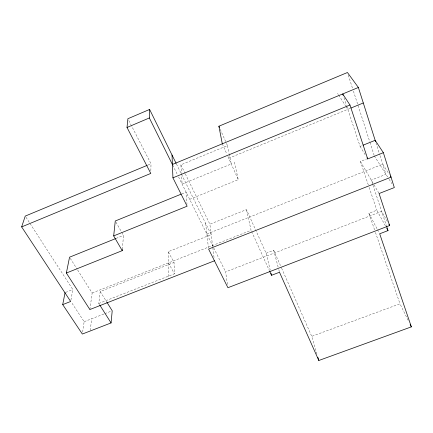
<?xml version="1.0" encoding="UTF-8"?>
<svg xmlns="http://www.w3.org/2000/svg" width="433" height="433" viewBox="0 0 433 433"><rect width="100%" height="100%" fill="white"/><g stroke="black" fill="none" stroke-linecap="round" stroke-linejoin="round"><path stroke-width="0.32" stroke-dasharray="2.17 1.62" d="M150.852 170.851L151.003 163.766L131.28 125.332M122.344 249.327L123.502 235.417L122.182 233.106M99.471 304.567L98.767 303.457L100.223 291.533L174.028 262.452L168.231 251.687L211.185 234.648L181.481 174.245M90.194 330.395L91.736 318.726M89.869 309.535L92.159 292.995L77.442 269.699M82.627 332.089L84.159 321.681L71.299 302.115M70.909 300.145L72.825 289.536L30.359 224.007M147.891 165.065L151.003 163.766M181.514 174.78L180.88 164.821L227.444 145.58L226.378 143.161M228.716 158.234L350.275 108.315M181.752 193.914L186.103 192.138L186.98 204.197M189.676 199.348L238.253 179.646L234.123 160.692M116.06 238.421L123.502 235.417M346.725 106.107L360.088 146.386L361.896 145.656M368.294 184.875L360.424 161.439L366.464 159.025M214.043 257.478L209.875 224.202L246.474 209.599L266.106 253.235L270.241 270.116M206.85 234.02L382.734 164.167L389.245 174.337M65.654 292.378L72.825 289.536M92.159 292.995L251.08 230.318L246.474 209.599M98.767 303.457L174.423 273.824L174.028 262.452M84.159 321.681L104.147 313.903M104.764 313.66L110.967 311.246M266.106 253.235L273.705 250.279L281.309 267.491M374.577 229.863L368.884 213.29L376.797 210.216L385.781 226.519M227.449 284.421L225.615 271.897L381.641 211.353L387.692 222.118M316.951 354.14L311.733 336.349L399.984 303.814L408.66 321.405M25.969 217.225L29.996 223.439M337.588 93.409L338.314 94.546M338.682 95.114L345.61 105.923M345.972 106.491L347.796 109.332M374.318 155.891L388.747 178.737M389.094 179.289L391.881 183.706M70.26 258.333L77.085 269.131M100.223 291.533L106.924 302.277M360.088 146.386L365.972 156.086M360.424 161.439L373.657 184.204M373.993 184.788L379.086 193.54M115.93 222.145L121.857 232.532M168.48 262.896L174.423 273.824M368.884 213.29L377.219 229.106M377.527 229.69L379.378 233.208M128.817 120.526L130.972 124.731M172.697 165.076L177.438 174.651M178.575 176.945L213.437 247.319M213.734 247.914L225.615 271.897M176.458 164.031L181.183 173.644M180.88 164.821L184.994 173.249M185.292 173.855L209.875 224.202M251.638 231.547L269.326 270.501M222.297 143.821L226.843 154.029M227.915 156.432L238.253 179.646M220.229 129.251L226.107 142.554M281.585 268.108L311.733 336.349M375.454 232.413L399.984 303.814M369.143 187.408L376.797 210.216M343.97 97.798L346.514 105.468M372.759 184.577L371.281 180.117L385.955 174.32L379.865 155.144M372.97 185.216L386.323 225.463M348.256 75.071L352.603 88.543M353.431 91.109L369.771 141.78M369.977 142.419L374.112 155.247M375.974 142.901L379.66 154.5M273.705 250.279L278.138 267.074M278.82 269.662L279.501 272.243M227.444 145.58L229.079 153.45M229.219 154.11L231.265 163.95L182.104 184.068L181.557 175.441M205.621 223.336L208.43 247.752M168.231 251.687L168.827 278.652"/><path stroke-width="0.65" d="M172.659 165L149.353 117.96L149.612 109.441L127.892 118.723L127.01 127.47L150.798 173.427L21.65 226.908L70.671 301.471L62.715 304.61L82.346 334.043L111.075 322.931L112.212 310.764L106.924 302.277M214.459 260.801L89.869 309.535L66.363 273.034L122.236 250.647L122.344 249.327M122.236 250.647L113.684 235.904L115.27 220.992L181.129 194.168M62.715 304.61L65.058 292.616M66.363 273.034L69.545 257.197L115.438 238.67M21.65 226.908L25.238 216.094L147.269 165.325M127.01 127.47L149.353 117.96M222.297 143.821L218.892 126.225L347.434 72.506L358.372 87.471L375.568 141.613M172.399 164.48L358.372 87.471M113.684 235.904L187.126 206.205L172.929 177.839L349.972 105.013L367.704 158.938L383.367 152.687L394.322 187.57L379.086 193.54L389.603 225.523L227.931 287.712L208.582 249.056L391.053 177.162L390.333 176.031M350.898 108.061L363.292 102.967M363.103 145.174L375.157 140.319L383.367 152.687M269.602 271.101L271.513 275.312L279.501 272.243L318.818 360.494L411.35 326.866L379.687 233.793L388.028 230.594L386.534 226.102M349.972 105.013L342.698 93.961L343.12 95.238M99.823 305.124L111.075 322.931M367.011 157.801L367.704 158.938M388.964 224.386L389.603 225.523M386.745 228.261L388.028 230.594M410.154 324.441L411.35 326.866M149.612 109.441L176.161 163.43M218.892 126.225L219.428 127.437M317.887 357.317L318.818 360.494M271.036 273.364L271.513 275.312M172.025 155.019L172.929 177.839"/></g></svg>
